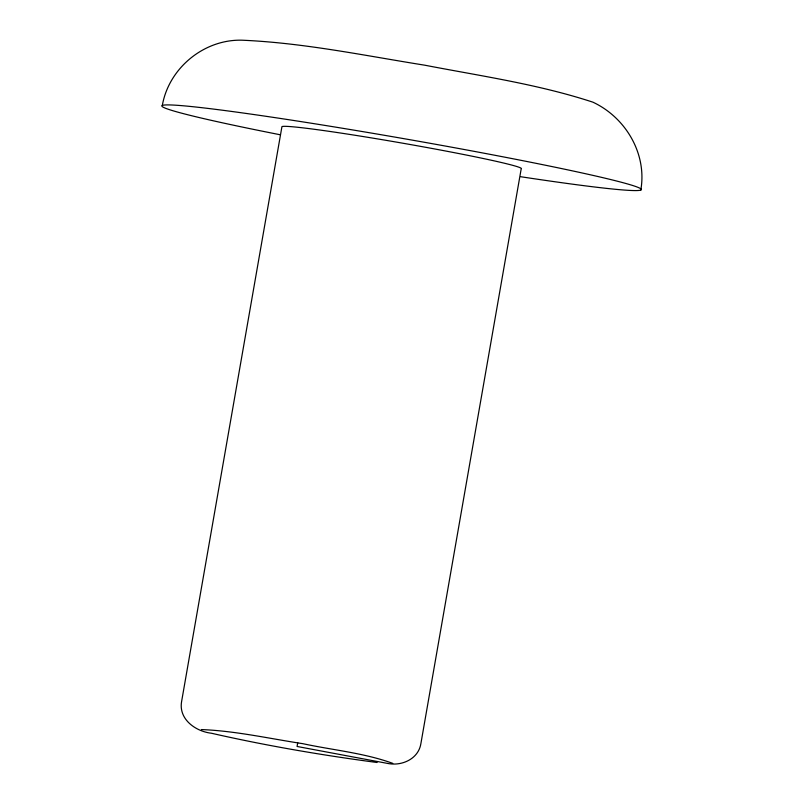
<?xml version="1.0" encoding="UTF-8"?>
<svg xmlns="http://www.w3.org/2000/svg" width="804" height="804" viewBox="0 0 804 804"><rect width="100%" height="100%" fill="white"/><g stroke="black" fill="none" stroke-linecap="round" stroke-linejoin="round"><path stroke-width="1.21" d="M640.818 189.995C647.19 153.745 625.653 117.474 592.9 102.168C538.228 84.249 481.033 76.048 424.703 65.184C364.051 55.516 303.53 42.833 242.034 40.2C204.055 39.155 168.83 68.038 162.318 105.485M297.721 742.755L297.068 746.464L388.051 763.509C402.08 766.232 418.482 758.835 420.884 743.64L521.193 168.87A121.645 4.673 9.9 0 0 408.643 144.238A121.645 4.673 9.9 0 0 281.943 126.61L181.624 701.389C178.337 719.198 195.583 731.409 211.362 733.228C266.084 745.67 321.499 755.137 377.126 762.504M201.372 729.56C235.451 730.886 269.059 738.544 302.736 743.66C332.625 750.112 364.091 752.916 392.774 763.368M280.053 134.73A243.29 9.336 9.9 0 1 218.969 109.776A243.29 9.336 9.9 0 1 585.915 173.805A243.29 9.336 9.9 0 1 520.731 176.729"/></g></svg>
